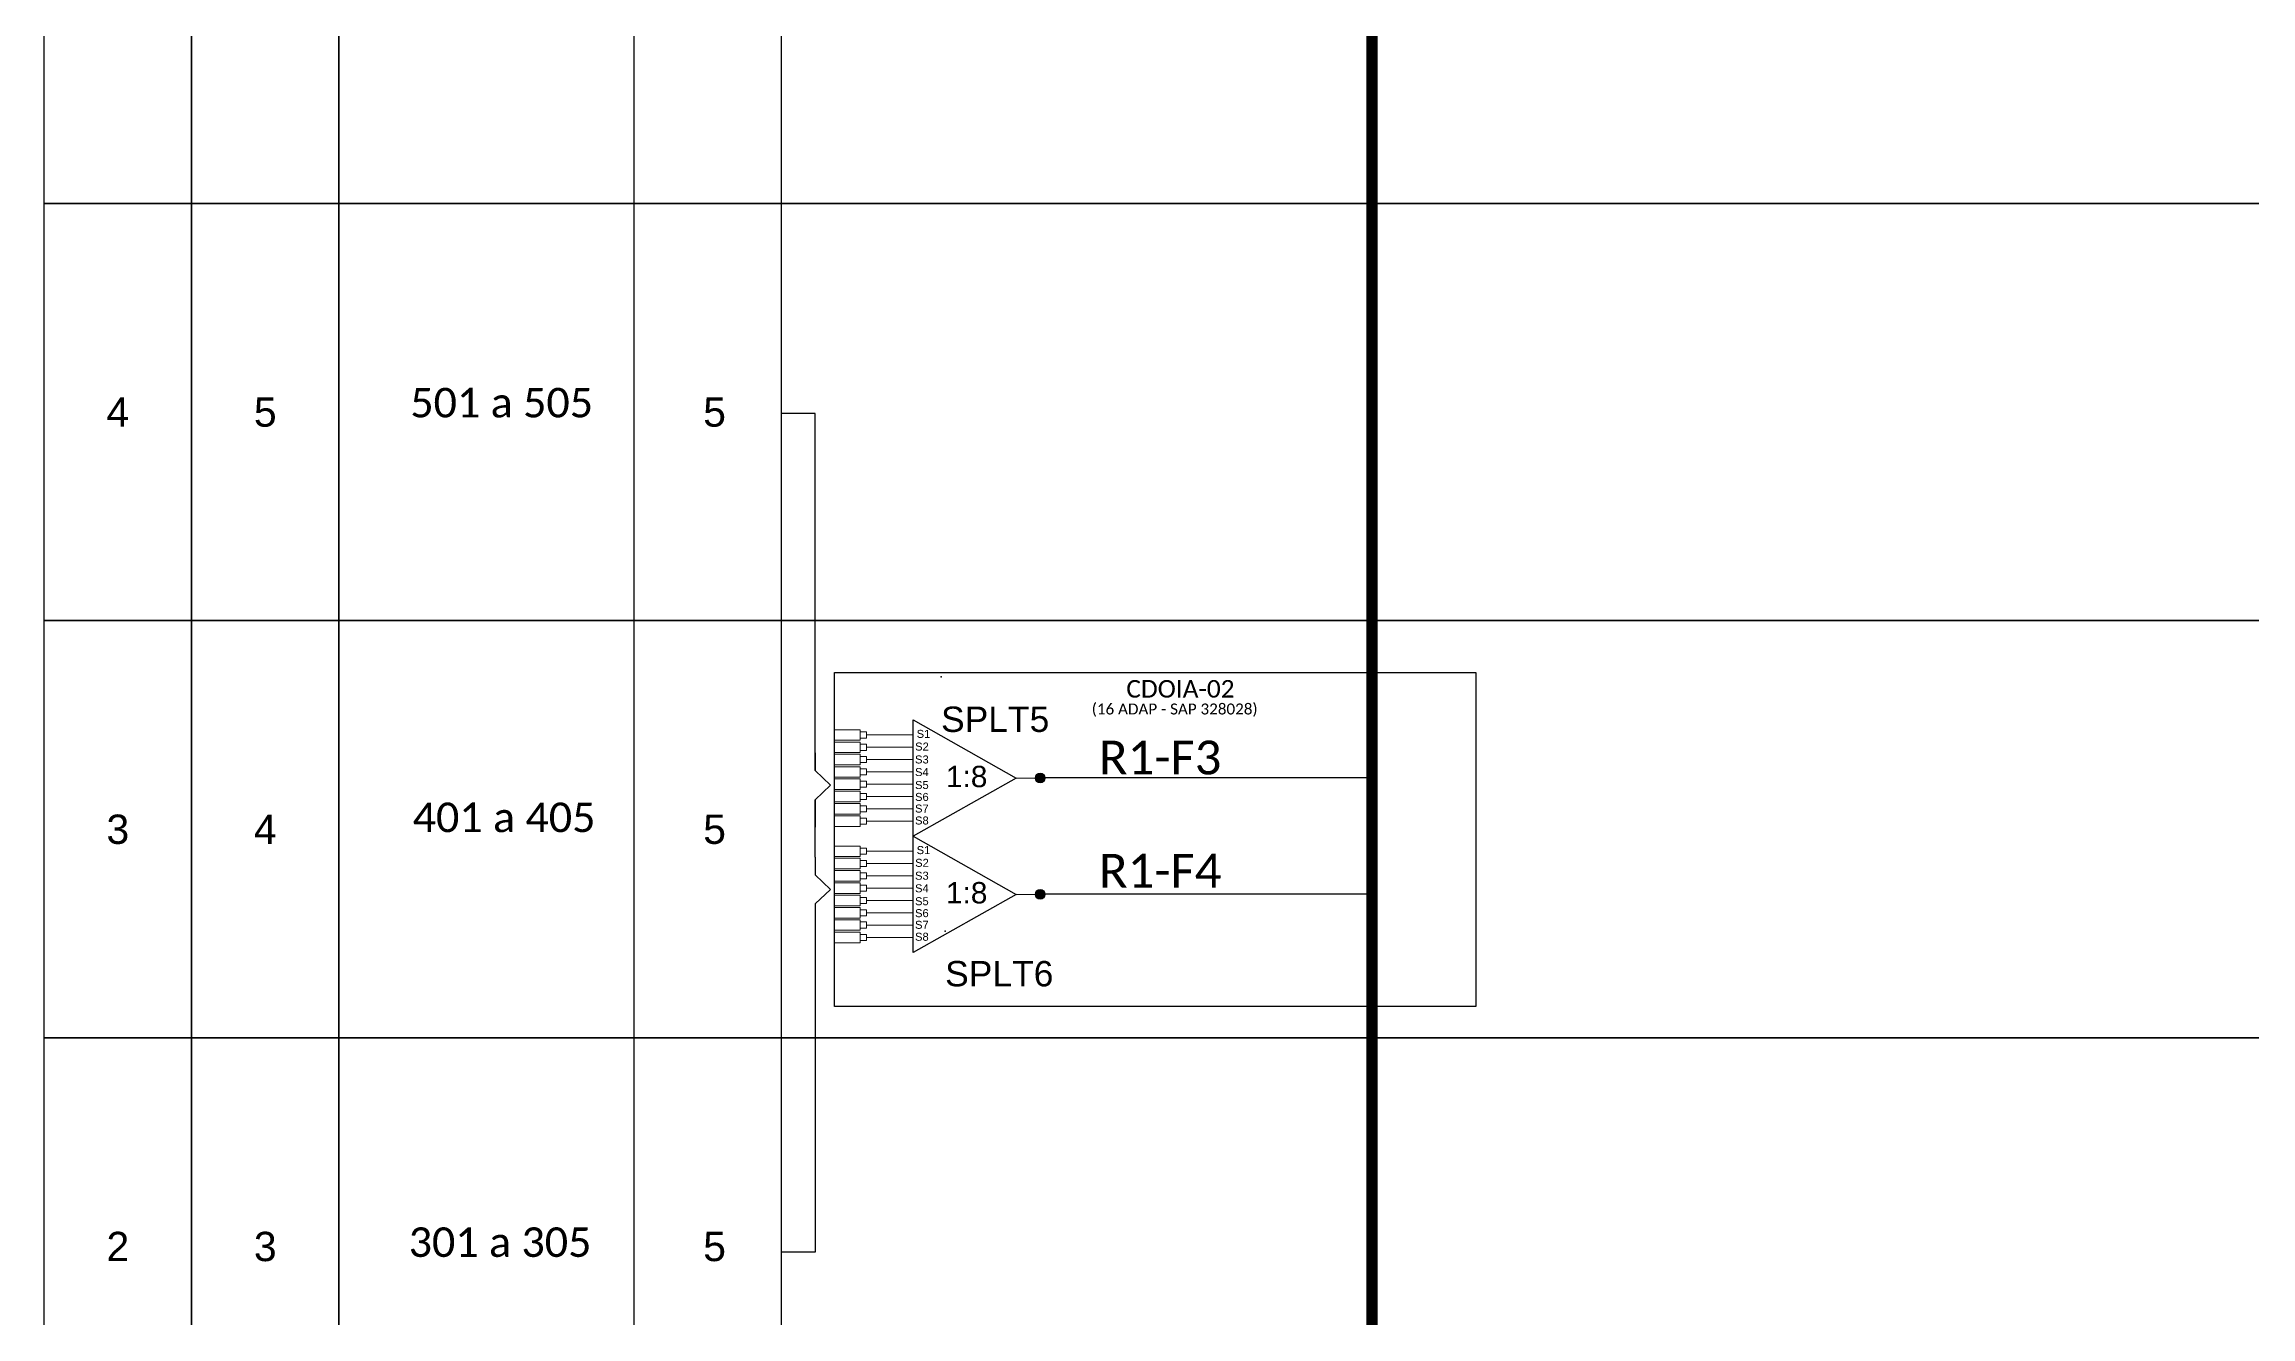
# Model space of a CAD drawing. Header units: metres. Extents: x -0.4 to 58.6, y 1.4 to 43.1.
# Drawn here: x 41.82 to 48.67, y 34.36 to 38.31 of the extents above; entities that cross this region are included whole.
import ezdxf
from ezdxf.enums import TextEntityAlignment as Align

# ---------------------------------------------------------------- set-up
doc = ezdxf.new("R2010")
doc.units = ezdxf.units.M
doc.styles.add('ARIAL', font='arial.ttf')
doc.styles.add('WMF-Calibri0', font='calibri.ttf')

# ---------------------------------------------------------------- blocks, each defined once
blk = doc.blocks.new('SPLT_1-8_SC-APC_ESQ')
at = {"color": 3, "lineweight": 0}
for points in [[(2.41, -3.02), (0, -3.02)], [(2.41, -4), (0, -4)], [(2.41, -3.02), (2.41, -4)], [(2.99, -3.51), (7.37, -3.51)], [(2.41, -4.17), (0, -4.17)], [(2.41, -5.16), (0, -5.16)], [(2.41, -5.32), (0, -5.32)], [(2.41, -4.17), (2.41, -5.16)], [(2.41, -5.32), (2.41, -6.31)], [(7.37, -4.66), (2.99, -4.66)], [(7.37, -5.82), (2.99, -5.82)], [(2.41, -6.31), (0, -6.31)], [(2.41, -6.48), (0, -6.48)], [(2.41, -7.46), (0, -7.46)], [(2.41, -7.63), (0, -7.63)], [(2.41, -6.48), (2.41, -7.46)], [(2.41, -7.63), (2.41, -8.62)], [(7.37, -6.97), (2.99, -6.97)], [(7.37, -8.12), (2.99, -8.12)], [(2.41, -8.62), (0, -8.62)], [(2.41, -8.78), (0, -8.78)], [(2.41, -9.77), (0, -9.77)], [(2.41, -9.94), (0, -9.94)], [(2.41, -8.78), (2.41, -9.77)], [(2.41, -9.94), (2.41, -10.92)], [(7.37, -9.28), (2.99, -9.28)], [(2.41, -10.92), (0, -10.92)], [(2.41, -11.09), (0, -11.09)], [(2.41, -12.08), (0, -12.08)], [(2.41, -11.09), (2.41, -12.08)], [(7.37, -10.43), (2.99, -10.43)], [(7.37, -11.58), (2.99, -11.58)]]:
    blk.add_lwpolyline(points, dxfattribs=at)
for points in [[(2.99, -3.22), (2.41, -3.22), (2.41, -3.8), (2.99, -3.8)], [(2.99, -4.38), (2.41, -4.38), (2.41, -4.95), (2.99, -4.95)], [(2.99, -5.53), (2.41, -5.53), (2.41, -6.1), (2.99, -6.1)], [(2.99, -6.68), (2.41, -6.68), (2.41, -7.26), (2.99, -7.26)], [(2.99, -7.84), (2.41, -7.84), (2.41, -8.41), (2.99, -8.41)], [(2.99, -8.99), (2.41, -8.99), (2.41, -9.56), (2.99, -9.56)], [(2.99, -10.14), (2.41, -10.14), (2.41, -10.72), (2.99, -10.72)], [(2.99, -11.3), (2.41, -11.3), (2.41, -11.87), (2.99, -11.87)]]:
    blk.add_lwpolyline(points, close=True, dxfattribs=at)
at = {"color": 1}
blk.add_lwpolyline([(7.37, -2.1), (17.04, -7.55), (7.37, -13), (7.37, -2.1)], dxfattribs=at)
at = {"color": 1, "lineweight": 0}
blk.add_lwpolyline([(17.04, -7.55), (19.26, -7.55)], dxfattribs=at)
at = {"color": 1, "style": 'ARIAL'}
for s, height, p in [('S1', 0.75, (7.7, -3.78)), ('S3', 0.75, (7.55, -6.18)), ('S2', 0.75, (7.56, -4.97)), ('S5', 0.75, (7.55, -8.57)), ('S4', 0.75, (7.55, -7.36)), ('1:8', 2, (10.45, -8.4)), ('S6', 0.75, (7.55, -9.69)), ('S7', 0.75, (7.55, -10.78)), ('S8', 0.75, (7.55, -11.9))]:
    blk.add_text(s, height=height, dxfattribs=at).set_placement(p)
blk = doc.blocks.new('A$C415C251F')
at = {"color": 3}
blk.add_point((0, 0), dxfattribs=at)
blk = doc.blocks.new('LEG_CDOIA8_C-SPLT_DIR')
at = {"color": 3}
blk.add_blockref('A$C415C251F', (0, 0), dxfattribs=at)
at = {"color": 1, "style": 'WMF-Calibri0', "flags": 4}
blk.add_attdef('CDO', (-26.84, -2.61), '', height=2, dxfattribs=at)
blk.add_attdef('MODELO', text='', height=1.5, dxfattribs=at).set_placement((-22.23, -4.54), align=Align.CENTER)
at = {"style": 'ARIAL', "flags": 4}
blk.add_attdef('SPLITAGEM', text='', height=1.5, dxfattribs=at).set_placement((-18.36, -12.59), align=Align.CENTER)
blk = doc.blocks.new('SPLITTER_')
blk.add_point((0, 0))
at = {"style": 'ARIAL', "flags": 4}
blk.add_attdef('SPLT', (0, -3.26), '', height=1.5, dxfattribs=at)

msp = doc.modelspace()

# ---------------------------------------------------------------- hatches: boundary and pattern name
h = msp.add_hatch(color=3)
h.dxf.hatch_style = 1
edge = h.paths.add_edge_path()
edge.add_arc((44.9081, 36.0328), 0.0149, 0, 360)
h = msp.add_hatch(color=3)
h.dxf.hatch_style = 1
edge = h.paths.add_edge_path()
edge.add_arc((44.9081, 35.6718), 0.0149, 0, 360)

# ---------------------------------------------------------------- linework, layer by layer
for p, q in [((42.2739, 37.8162), (42.2739, 39.1111)), ((42.7315, 37.8162), (42.7315, 39.1111)), ((42.7315, 39.1111), (42.7315, 37.8162)), ((42.7315, 37.8162), (42.2739, 37.8162)), ((42.2739, 37.8162), (42.7315, 37.8162)), ((42.2739, 36.5214), (42.2739, 37.8162)), ((56.6207, 37.8162), (42.7315, 37.8162)), ((42.7315, 37.8162), (56.6207, 37.8162)), ((42.7315, 36.5214), (42.7315, 37.8162)), ((42.7315, 37.8162), (42.7315, 36.5214)), ((42.7315, 36.5214), (42.2739, 36.5214)), ((42.2739, 36.5214), (42.7315, 36.5214)), ((42.2739, 35.2265), (42.2739, 36.5214)), ((56.6207, 36.5214), (42.7315, 36.5214)), ((42.7315, 36.5214), (56.6207, 36.5214)), ((42.7315, 35.2265), (42.7315, 36.5214)), ((42.7315, 36.5214), (42.7315, 35.2265)), ((42.7315, 35.2265), (42.2739, 35.2265)), ((56.6207, 35.2265), (42.7315, 35.2265))]:
    msp.add_line(p, q)
for points in [[(43.6468, 41.7009), (43.6468, 31.3418)], [(44.1045, 41.7009), (44.1045, 31.3418)], [(43.6468, 40.406), (43.6468, 30.0469)], [(44.1045, 40.406), (44.1045, 30.0469)]]:
    msp.add_lwpolyline(points)
at = {"color": 5, "const_width": 0.0346}
msp.add_lwpolyline([(45.938, 31.7765), (45.938, 39.8974)], dxfattribs=at)
for points in [[(41.8162, 39.1111), (42.2739, 39.1111), (42.2739, 37.8162), (41.8162, 37.8162)], [(41.8162, 37.8162), (42.2739, 37.8162), (42.2739, 36.5214), (41.8162, 36.5214)], [(41.8162, 36.5214), (42.2739, 36.5214), (42.2739, 35.2265), (41.8162, 35.2265)], [(41.8162, 35.2265), (42.2739, 35.2265), (42.2739, 33.9316), (41.8162, 33.9316)], [(42.2739, 35.2265), (42.7315, 35.2265), (42.7315, 33.9316), (42.2739, 33.9316)], [(42.7315, 35.2265), (56.6207, 35.2265), (56.6207, 33.9316), (42.7315, 33.9316)]]:
    msp.add_lwpolyline(points, close=True)
at = {"color": 3}
for points in [[(44.21, 36.0561), (44.21, 37.164), (44.1045, 37.164)], [(44.21, 36.1106), (44.21, 36.0561), (44.257, 36.0108), (44.21, 35.9656), (44.21, 35.8803)], [(44.21, 35.7871), (44.21, 35.9656)], [(44.21, 35.7871), (44.21, 35.7325), (44.257, 35.6873), (44.21, 35.642), (44.21, 35.5568)], [(44.21, 35.5568), (44.21, 34.5614), (44.1045, 34.5614)]]:
    msp.add_lwpolyline(points, dxfattribs=at)
at = {"color": 1}
for points in [[(44.2696, 35.3241), (44.2696, 36.3607), (46.26, 36.3607)], [(46.26, 36.3607), (46.26, 35.3241)], [(46.26, 35.3241), (44.2696, 35.3241)]]:
    msp.add_lwpolyline(points, dxfattribs=at)
at = {"color": 5}
for points in [[(45.938, 36.033), (44.9074, 36.033)], [(45.938, 35.6719), (44.9074, 35.6719)]]:
    msp.add_lwpolyline(points, dxfattribs=at)
at = {"color": 3}
for centre in [(44.9081, 36.0328), (44.9081, 35.6718)]:
    msp.add_circle(centre, 0.0149, dxfattribs=at)

# ---------------------------------------------------------------- block references
ref = msp.add_blockref('SPLITTER_', (44.6004, 36.347), dxfattribs=dict(xscale=0.05246884188000001, yscale=0.05246884188000001, zscale=0.05246884188000001))
ref.add_attrib('SPLT', 'SPLT5', (44.6004, 36.1759), dxfattribs={"height": 0.0787, "style": 'ARIAL'})
ref = msp.add_blockref('LEG_CDOIA8_C-SPLT_DIR', (45.9304, 36.3535), dxfattribs=dict(at, xscale=0.02720606616, yscale=0.02720606616, zscale=0.02720606616))
ref.add_attrib('CDO', 'CDOIA-02', (45.1756, 36.2825), dxfattribs={"color": 1, "height": 0.05441, "style": 'WMF-Calibri0'})
ref.add_attrib('MODELO', '(16 ADAP - SAP 328028)', dxfattribs={"color": 1, "height": 0.034008, "style": 'WMF-Calibri0'}).set_placement((45.3256, 36.2301), align=Align.CENTER)
at = {"xscale": 0.03311642880000753, "yscale": 0.03311642880000753, "zscale": 0.03311642880000001}
for p in [(44.2696, 36.2827), (44.2696, 35.9219)]:
    msp.add_blockref('SPLT_1-8_SC-APC_ESQ', p, dxfattribs=at)
ref = msp.add_blockref('SPLITTER_', (44.613, 35.5574), dxfattribs=dict(xscale=0.05246884188000001, yscale=0.05246884188000001, zscale=0.05246884188000001))
ref.add_attrib('SPLT', 'SPLT6', (44.613, 35.3863), dxfattribs={"height": 0.0787, "style": 'ARIAL'})

# ---------------------------------------------------------------- texts
at = {"style": 'WMF-Calibri0'}
for s, p in [('501 a 505', (42.9529, 37.1521)), ('401 a 405', (42.9603, 35.865)), ('301 a 305', (42.9478, 34.5466))]:
    msp.add_text(s, height=0.09163, dxfattribs=at).set_placement(p)
at = {"color": 5, "style": 'WMF-Calibri0'}
for s, p in [('R1-F3', (45.0908, 36.044)), ('R1-F4', (45.0908, 35.6926))]:
    msp.add_text(s, height=0.10494, dxfattribs=at).set_placement(p)
at = {"style": 'ARIAL', "flags": 12}
for tag, p in [('4', (42.045, 37.1688)), ('5', (42.5027, 37.1688)), ('5', (43.8974, 37.1688)), ('3', (42.045, 35.8739)), ('4', (42.5027, 35.8739)), ('5', (43.8974, 35.8739)), ('2', (42.045, 34.579)), ('3', (42.5027, 34.579)), ('5', (43.8974, 34.579))]:
    msp.add_attdef(tag, text='XX', height=0.09096, dxfattribs=at).set_placement(p, align=Align.MIDDLE_CENTER)

doc.saveas('drawing.dxf')
